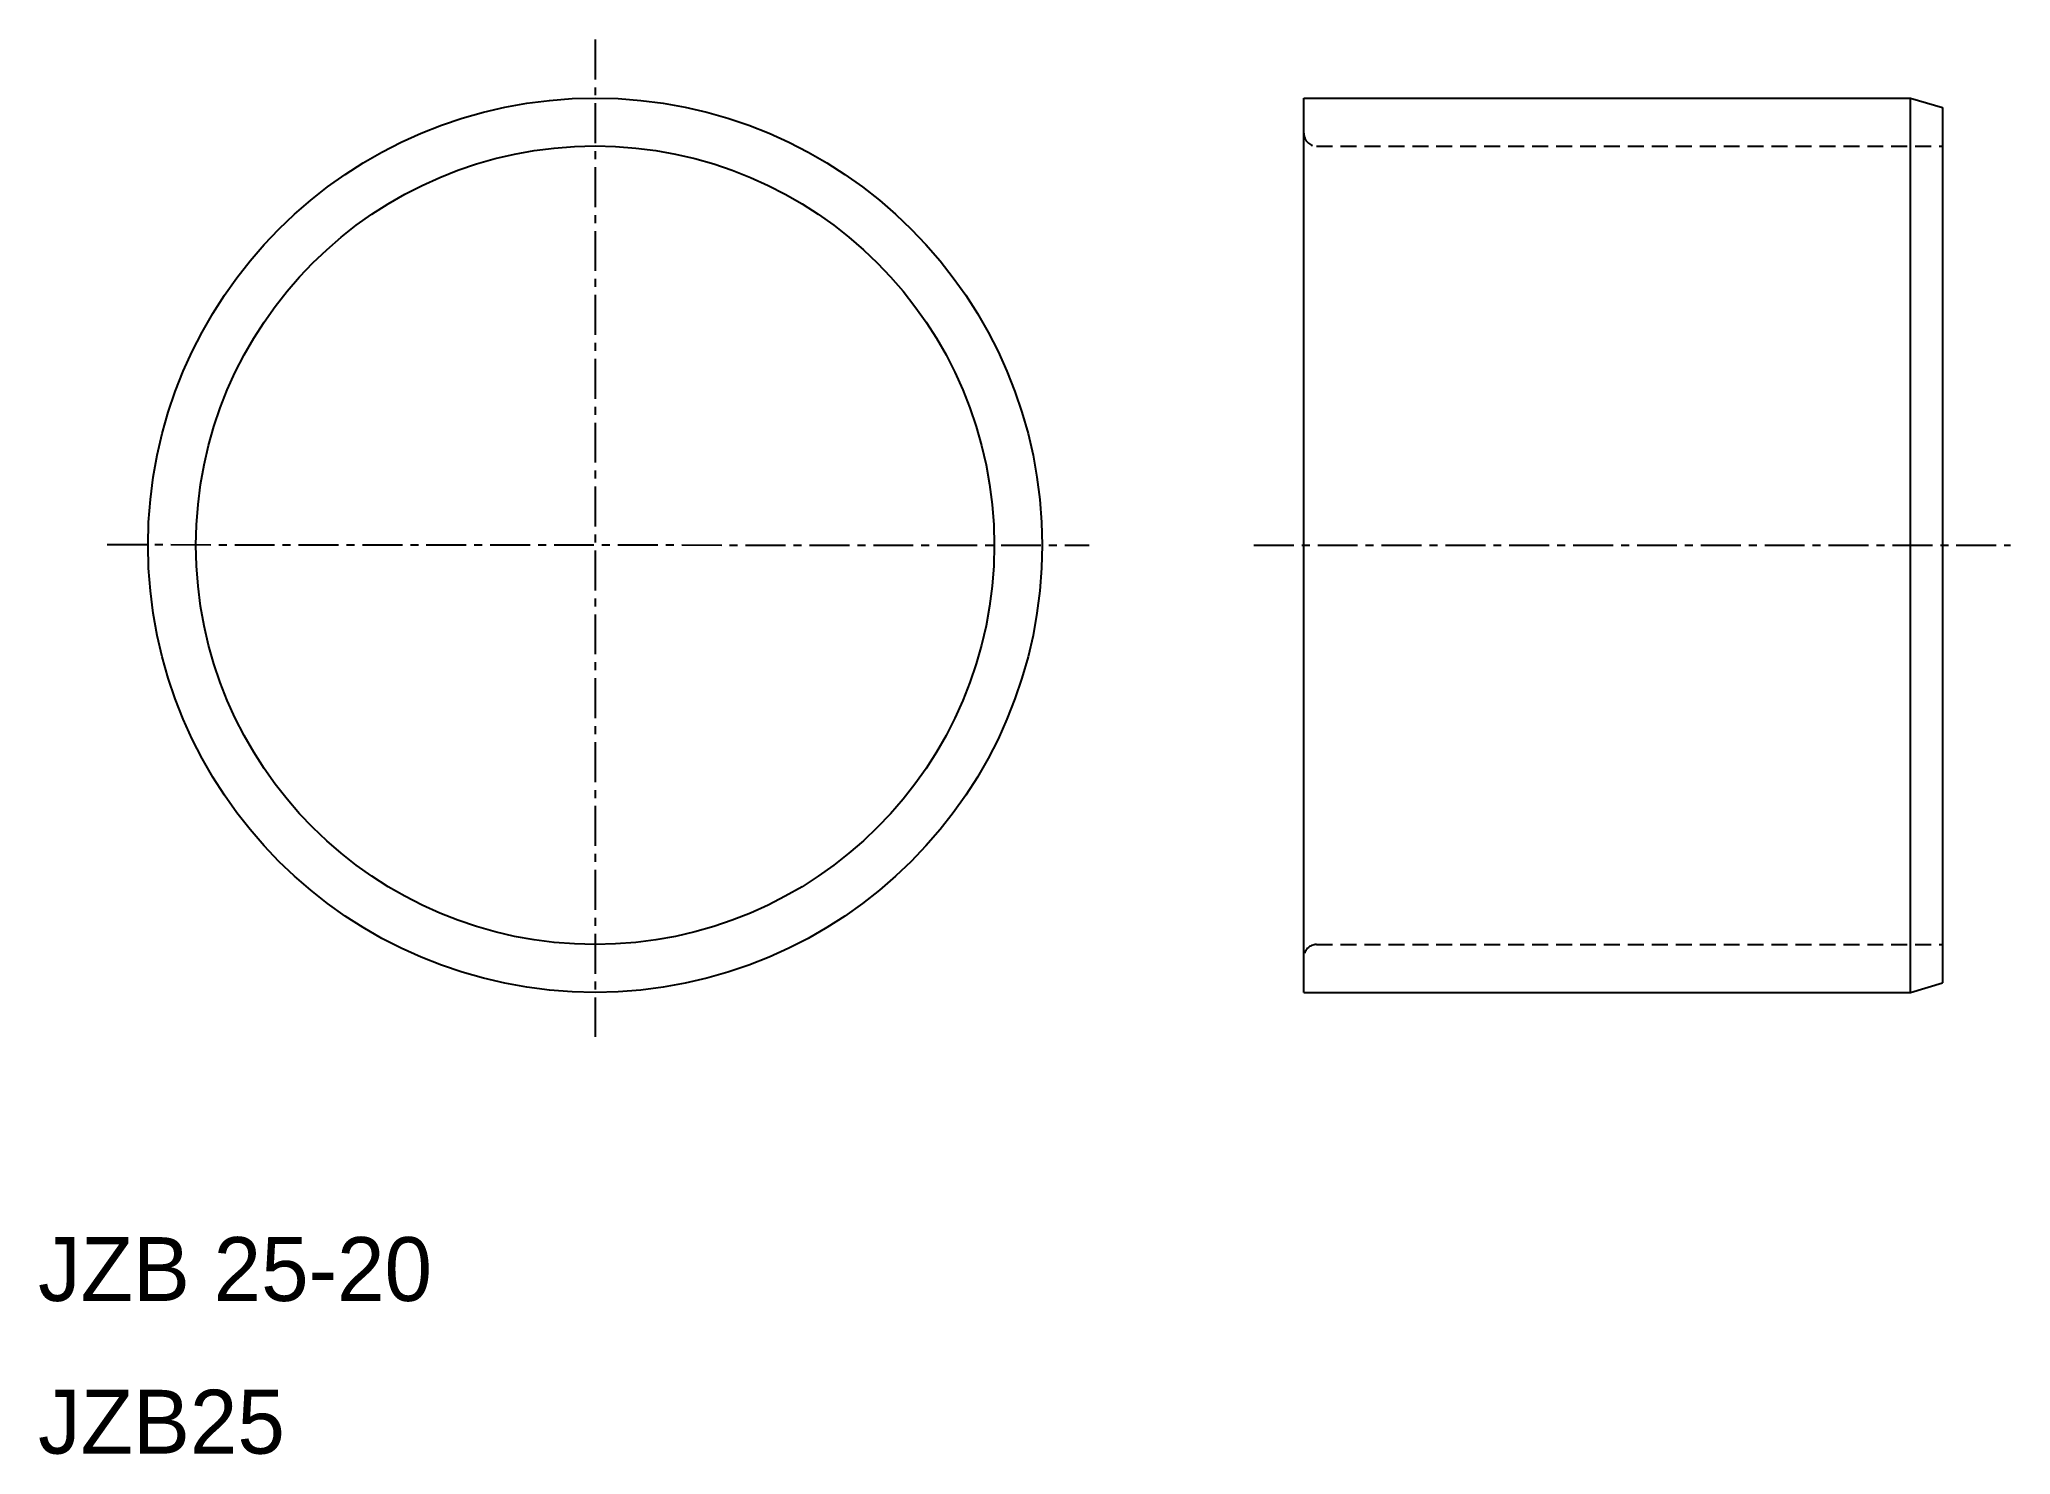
# Model space of a CAD drawing. Extents: x 10 to 71.8, y 10 to 54.3.
import ezdxf

# ---------------------------------------------------------------- set-up
doc = ezdxf.new("R2010")
doc.units = 0
doc.linetypes.add('CENTER', pattern=[2, 1.25, -0.25, 0.25, -0.25])
doc.linetypes.add('DASHED', pattern=[0.75, 0.5, -0.25])
doc.layers.get('0').update_dxf_attribs({"linetype": 'CONTINUOUS'})
doc.layers.add('CENTER', color=1, linetype='CENTER')

msp = doc.modelspace()

# ---------------------------------------------------------------- linework, layer by layer
at = {"color": 7, "linetype": 'CONTINUOUS'}
for p, q in [((49.641, 24.442), (49.641, 52.442)), ((49.641, 52.442), (68.641, 52.442)), ((68.641, 24.442), (68.641, 52.442)), ((68.641, 52.442), (69.641, 52.142)), ((69.641, 52.142), (69.641, 24.742)), ((68.641, 24.442), (69.641, 24.742)), ((49.641, 24.442), (68.641, 24.442))]:
    msp.add_line(p, q, dxfattribs=at)
at = {"color": 3, "linetype": 'DASHED'}
for p, q in [((50.041, 50.941), (69.641, 50.941)), ((50.041, 25.942), (69.641, 25.942))]:
    msp.add_line(p, q, dxfattribs=at)
at = {"color": 7, "linetype": 'CONTINUOUS'}
for radius in [14, 12.5]:
    msp.add_circle((27.444, 38.442), radius, dxfattribs=at)
at = {"color": 3, "linetype": 'DASHED'}
for centre, start, end in [((50.041, 51.341), 180, 270), ((50.041, 25.542), 90, 180)]:
    msp.add_arc(centre, 0.4, start, end, dxfattribs=at)
at = {"layer": 'CENTER', "color": 1, "linetype": 'CENTER'}
for p, q in [((27.444, 54.278), (27.444, 23.055)), ((12.159, 38.461), (42.919, 38.442)), ((48.077, 38.442), (71.776, 38.442))]:
    msp.add_line(p, q, dxfattribs=at)

# ---------------------------------------------------------------- texts
at = {"color": 7, "linetype": 'CONTINUOUS'}
for s, p in [('JZB 25-20', (10, 14.78)), ('JZB25', (10, 10))]:
    msp.add_text(s, height=2, dxfattribs=at).set_placement(p)

doc.saveas('drawing.dxf')
